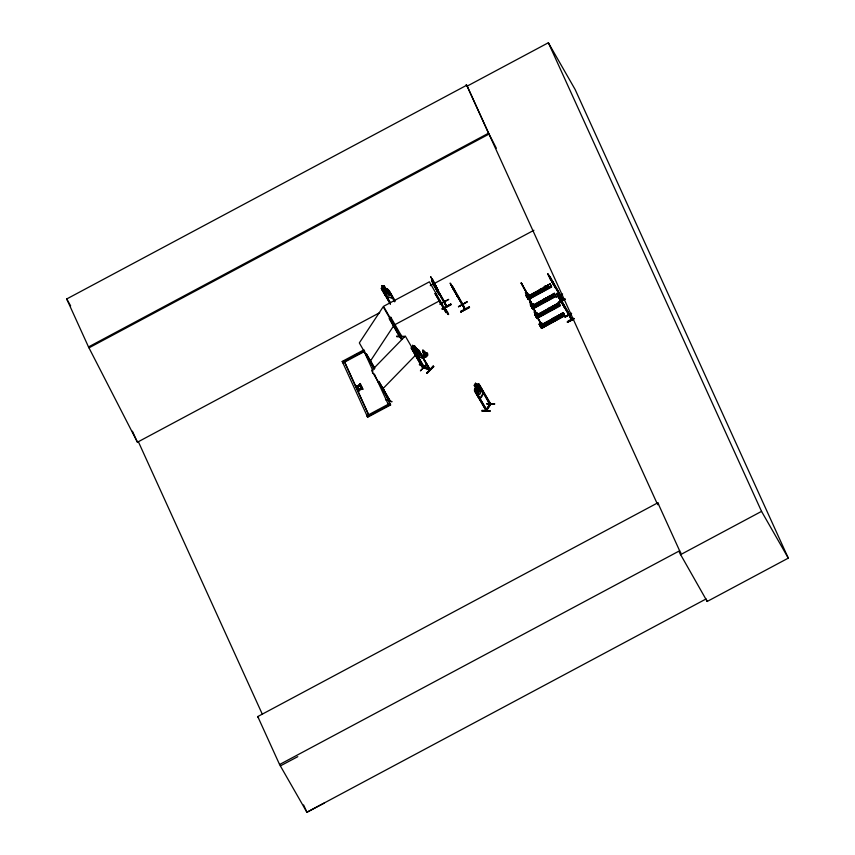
<?xml version="1.0" encoding="UTF-8"?>
<svg xmlns="http://www.w3.org/2000/svg" width="855" height="855" viewBox="0 0 855 855"><rect width="100%" height="100%" fill="white"/><g stroke="black" fill="none" stroke-linecap="round" stroke-linejoin="round"><path stroke-width="1.28" d="M432.78 280.419L430.802 276.956M432.277 280.098L432.32 279.275L432.876 280.226M432.78 280.835L435.612 285.805M438.337 291.341L436.82 288.627L438.337 291.341L438.38 290.518M482.498 390.275L483.353 393.247C479.602 403.507 477.817 395.641 474.472 390.767L474.525 389.164L478.031 383.991L478.96 384.098L490.503 404.159L487.265 409.053M474.621 390.724L475.647 387.732L474.162 385.423L475.626 383.2L477.026 385.658L478.052 384.098M486.41 409.534L486.335 410.881L475.412 392.103L475.818 391.483L486.826 410.272C484.828 412.912 493.517 401.38 489.669 404.009M423.909 367.96L430.012 369.894L418.565 349.813L416.022 348.391L414.654 346.104L412.602 345.441L414.728 346.029L417.422 349.556L419.88 353.852L419.901 355.359L417.988 354.74L415.904 352.57L412.666 345.367M424.337 367.201L424.443 368.088M424.657 367.864L416.471 353.564M430.236 369.638C413.393 365.47 434.105 369.178 429.05 369.029M422.712 350.539L427.073 354.205L426.399 355.413L424.198 355.926L422.712 350.539L424.198 355.926M422.755 350.603L427.073 354.205M423.92 355.509L424.593 354.301L422.819 350.347M433.816 283.091L444.461 302.446L437.931 290.946M432.662 281.915L446.823 306.699L445.904 305.684L446.438 306.015M462.523 304.423L462.619 303.696L463.26 304.786M464.639 309.018L465.238 309.296L462.94 304.455M560.933 295.659L560.335 295.499M562.355 299.934L562.985 300.137L560.816 295.242M569.12 314.726L568.885 314.223L569.494 314.522M571.525 319.845L569.28 314.907M569.665 314.822L569.398 315.41M559.191 298.192L571.546 319.898L570.905 318.659M372.534 372.62L372.513 373.229M482.092 411.063L482.135 410.336L490.043 411.009L482.102 411.095L489.797 411.308M489.808 410.699L482.273 410.774L489.958 410.966M412.42 347.942L412.591 347.216L414.098 347.761M412.484 347.878L412.666 347.301M401.284 335.459L400.375 335.94M446.374 311.338C443.67 311.851 448.672 311.102 445.733 312.353M381.362 288.53L381.597 287.708L388.288 289.492L394.689 300.778M423.813 367.96L424.508 368.11L413.382 348.979L424.304 368.131M399.606 336.752L400.055 336.068M401.412 335.609L400.3 335.694L400.696 336.902L389.688 318.124L389.292 318.733L399.948 337.501L400.29 336.165M400.653 336.902L400.354 337.372M388.672 400.087C390.511 398.473 387.315 400.183 388.886 400.557M485.651 410.144L486.442 409.438M486.121 410.721L474.557 390.767M490.364 403.56L489.926 404.169M490.043 404.843L479.388 386.075L479.794 385.455L490.813 404.094L490.097 404.693M531.853 304.647L531.928 304.487M536.171 313.86L536.341 314.522L536.192 313.871M385.509 399.371L392.05 401.732L385.626 399.787M400.311 336.218L399.948 337.501L400.439 336.742L383.179 306.763L359.324 342.919L374.212 368.922M401.487 335.972C400.279 337.447 402.62 334.348 400.429 335.887M401.583 336.186L400.738 336.389M446.663 312.096L445.85 312.545L446.599 311.893M374.885 368.313L366.229 353.671L365.833 354.28L374.479 368.922M366.1 354.291L366.496 353.681M389.292 318.733L389.955 318.124M396.72 336.635L404.682 336.496L396.549 336.229M370.033 361.622L393.888 325.456M423.14 354.686C426.474 363.311 431.326 347.034 423.182 354.75M474.333 385.434L475.701 383.361M475.679 392.103L476.085 391.494M479.388 386.075L480.061 385.466M479.815 398.334L483.193 393.225M486.837 403.945L494.767 403.859L487.051 403.539M486.121 410.795L486.858 410.144L475.818 391.483M389.249 399.467L388.459 399.926M423.877 367.992L411.8 347.408L411.234 347.985L422.092 366.827C420.874 366.293 423.086 364.465 421.75 366.132M389.634 400.215L378.936 381.426L378.145 381.939L378.712 381.351L389.709 400.055L389.004 400.771L371.636 370.578L405.291 336.047L422.723 366.164L421.975 366.613M444.365 301.526L444.205 301.131M444.739 302.232L434.03 283.539M446.823 306.614L444.525 301.783M560.239 295.221L560.292 294.505L560.538 294.975M562.237 299.603L562.355 298.929L562.953 300.094L547.777 273.899L552.758 282.92M569.28 315.035L557.717 294.943M570.916 318.787L571.888 319.706L556.669 293.457L561.649 302.478M384.184 286.019L389.474 293.693L389.367 295.36L387.197 295.018L384.974 292.998L382.516 288.701L383.243 288.114L381.8 285.73L384.184 286.019L385.445 288.392M382.912 289.663L382.089 289.802L390.286 303.098M392.349 297.829L386.823 297.048L384.803 294.654L386.888 296.984L392.349 297.829L391.836 295.67L386.962 288.691M394.871 300.554L389.207 290.657L388.384 290.786L394.679 301.783M490.375 404.223L490.15 403.4M531.96 305.021C532.547 307.896 527.182 297.358 531.201 304.444M535.946 314.736L534.172 311.776L542.401 326.012L535.914 314.79L536.395 313.967M486.431 410.25L486.132 409.502M399.306 333.653L401.861 339.007L401.38 339.264L399.413 334.027M401.369 339.253L401.861 339.007M355.904 386.332L361.002 385.21L361.398 385.979L358.779 386.353L356.856 388.405L360.244 383.532L358.341 385.562L355.691 385.936L356.086 386.706L358.202 386.385L356.086 386.706M357.379 389.57L362.477 388.448L362.873 389.217L360.254 389.591L358.33 391.643L361.718 386.781L359.816 388.801L357.166 389.175L357.561 389.944L359.666 389.634L357.561 389.944M357.978 386L356.45 387.614L356.856 388.405M358.929 385.52L360.425 383.938L359.143 385.915M356.674 387.999L358.202 386.385M359.453 389.239L357.924 390.853L358.33 391.643M358.149 391.248L359.666 389.634M360.393 388.758L361.9 387.176L360.618 389.153M411.447 348.06L412.014 347.472M419.848 364.679L419.303 364.69L426.175 366.688M388.854 400.642C390.425 398.847 388.897 401.882 388.811 399.98M422.156 366.752L422.723 366.164M412.591 347.216L417.326 348.904M412.334 347.899L417.892 356.428L422.712 358.053L417.817 356.492M413.991 347.664L412.602 345.441M418.448 349.887L430.076 369.916L429.445 369.798L418.95 350.785L430.311 369.649L429.659 369.478M415.861 354.066L417.881 356.482M419.516 350.967L418.736 351.01M382.345 389.282L416 354.74M422.103 355.99L422.637 358.117M426.72 364.422L420.414 370.856L426.848 364.145M429.103 369.2L424.443 367.394M433.122 366.175L427.03 373.037L433.677 366.656L433.154 366.197L433.688 366.677M433.175 366.218L426.869 372.695M427.094 373.015L433.325 366.474M427.03 373.037L433.399 366.538M427.35 373.111L433.656 366.635M446.267 306.314L446.524 306.86L444.205 302.029M401.615 336.197L390.81 317.28L390.115 317.868L390.81 317.28M422.381 366.143L422.113 365.416M389.1 399.306L389.485 399.98M451.44 285.527L450.959 284.234L453.428 289.439M549.156 276.336L548.675 275.032L550.353 278.954L548.686 275.673M527.567 295.018L527.193 295.958L525.365 292.421L526.904 295.018M527.578 295.103L527.941 295.338M536.32 314.127L536.448 314.426M526.584 295.541L533.424 306.763L525.547 292.325L533.606 306.656L527.108 295.435M535.251 314.533L535.679 314.362M446.695 312.107L429.381 281.829L383.532 306.336L400.845 336.613M486.837 403.827L494.521 404.233M523.196 286.233L521.251 282.887L529.309 297.23L522.822 285.998M522.619 285.581L521.08 282.994L524.307 288.562M526.274 295.691C527.417 298.096 524.714 292.068 527.621 298.042M526.285 295.456L528.647 294.173L530.292 297.422M526.22 295.969L526.295 295.125M524.136 288.659L529.127 297.326L528.518 295.584M540.488 292.132L539.313 289.663L541.803 288.627M544.945 289.727L543.759 287.259C546.719 282.268 548.995 293.404 546.121 285.976M547.692 285.121L549.006 287.836L547.692 285.121L550.043 283.849L550.641 284.993M529.298 295.338L526.937 296.621L528.272 299.303L551.454 286.639L550.267 284.202M527.45 297.626L526.969 296.674L549.402 284.512M528.219 296.215L547.97 285.517M527.193 297.102L548.194 285.998M528.593 296.952L548.322 286.254M548.344 286.307L527.375 297.732L528.262 299.303M527.471 297.925L529.822 296.642M551.486 286.714L551.154 286.072L551.635 287.013L528.411 299.603L527.941 298.651L548.835 287.323M551.24 286.179L528.027 298.823L526.082 295.242M528.166 299.143L551.411 286.543M530.57 305.117L532.932 303.611L530.827 305.609L530.378 304.669L531.906 307.469M530.955 305.759L530.613 305.192L530.966 305.791M531.885 304.519L532.238 304.775M531.778 305.096L529.833 301.762L537.891 316.094L531.404 304.872M544.785 301.569L543.598 299.1L546.099 298.064M549.231 299.165L548.055 296.685L550.545 295.659M553.164 297.027L551.977 294.558L554.339 293.276L554.959 294.473M553.687 293.949L531.254 306.111L532.569 308.73L555.675 295.926M532.505 305.641L552.255 294.943M552.49 295.424L531.575 306.753L552.383 295.21L531.543 306.721L530.378 304.669M532.879 306.389L552.619 295.691M531.671 307.159L553.794 295.103M531.767 307.362L534.119 306.079M531.244 305.641L530.837 304.968L532.889 307.426M553.121 296.76L532.227 308.142L531.233 306.047L533.584 304.775L534.589 306.86M555.697 295.98L532.462 308.57L530.848 305.609M555.739 296.065L532.227 308.089L532.708 309.04L555.91 296.407L555.547 295.67M535.262 315.228L534.877 313.988L536.203 316.906M534.984 314.779L537.229 313.037L537.923 314.255M534.963 314.512L537.229 313.037M532.718 307.522L537.71 316.19L537.1 314.448M549.07 311.006L547.895 308.527L550.385 307.501M554.703 304.84C558.593 307.415 552.02 310.985 552.341 306.122L554.842 305.085M558.625 302.713C562.526 305.288 555.953 308.847 556.274 303.995L558.625 302.713L559.245 303.899M534.664 314.106L536.748 318.007L559.972 305.363L536.844 318.167L535.519 315.484L537.88 314.202L539.11 316.735L538.319 315.324M536.032 316.489L535.551 315.548L558.839 303.044L536.801 315.078M537.175 315.826L558.069 304.498M535.957 316.596L558.091 304.54M536.053 316.788L538.404 315.516M559.822 305.053L560.217 305.887L537.004 318.477L536.523 317.526L557.417 306.197M536.523 317.526L557.481 306.282M539.687 324.943L539.387 323.917L540.713 326.824M539.387 324.237L541.739 322.955L542.433 324.173M539.473 324.43L541.739 322.955M541.076 324.195C540.381 323.917 540.574 324.921 539.644 324.323M541.439 324.462L534.396 311.712L542.22 326.108M554.756 317.173C558.657 319.749 552.084 323.308 552.405 318.455L554.895 317.419M559.213 314.768C563.114 317.333 556.541 320.903 556.851 316.04L559.352 315.003M563.135 312.631C567.036 315.206 560.463 318.765 560.784 313.913L563.135 312.631L563.755 313.828L555.632 318.231L563.755 313.817M541.226 324.836L563.274 312.877M541.311 324.996L563.37 313.037M561.19 314.565L541.45 325.263L562.419 314.106M539.184 324.024L540.916 326.717M541.546 325.477L563.509 313.304M542.84 325.114L553.292 319.449M540.478 326.514L553.313 319.492M540.563 326.706L542.925 325.434M564.343 315.014L564.728 315.805L541.514 328.395L564.578 315.484L541.354 328.085L541.033 327.444L561.927 316.115M541.033 327.444L563.199 315.645M435.12 293.607L435.89 293.19L435.195 293.789L446.021 312.481L435.195 293.789M448.586 299.4L440.004 304.017M440.058 304.124L448.64 299.507M442.516 309.371L442.163 308.708L450.745 304.081L451.098 304.743L442.495 309.328M442.195 308.773L450.767 304.113M445.337 309.061C450.713 319.781 448.512 312.022 445.562 309.446L447.892 314.416L448.362 314.138M262.164 713.882L138.328 441.64L137.388 442.142L88.514 346.948L66.701 298.972L466.745 85.211L657.1 503.456M467.247 86.088L548.365 42.75L575.137 89.497L788.299 558.123L707.192 601.46L679.33 552.341M88.514 346.948L488.568 133.188L466.745 85.211M89.016 347.825L489.071 134.064L496.328 148.214M432.224 280.013L432.758 281.103M434.522 285.987L431.529 280.483L432.406 281.968M379.673 312.684L137.42 442.206L132.418 431.209M430.3 285.634L533.905 230.273M433.592 284.426L435.676 287.088L433.763 284.459L434.009 285.025M433.859 284.405L437.846 292.41M435.676 288.402L434.319 285.752M438.305 292.987L439.513 294.783L434.981 286.714M436.488 288.883L435.633 287.002L439.577 294.922M436.83 288.648L430.717 276.71M436.723 288.787L435.548 287.056M437.129 291.138L434.5 285.88L438.369 292.816L435.441 288.114M437.675 290.989L436.2 288.092L439.417 294.836M451.098 284.587L465.238 309.382L450.147 283.048L450.916 284.875M452.274 285.741L463.218 304.936M439.63 295.018L437.803 292.335M394.241 325.028L440.09 300.533M456.965 295.616C463.378 306.539 444.814 272.809 453.545 289.076L452.765 287.879L456.078 293.778L454.155 290.134L455.02 291.459L454.785 290.946M388.501 400.375L390.596 404.981L367.671 417.229L342.214 361.43L363.995 349.791M344.843 360.789L342.556 362.018L342.214 361.43M355.167 355.274L357.454 354.055M364.444 350.764L342.663 362.402L342.994 362.99M344.138 362.37L364.775 351.352M466.99 301.89L458.515 306.763L466.894 301.772M458.462 306.656L467.054 302.061M464.543 308.858L464.297 308.431M460.599 311.434L469.16 306.774L469.513 307.437L460.888 311.99L469.481 307.394M548.814 275.385L560.634 295.894M550 276.539L560.933 295.745M550.321 278.901L555.643 288.188L549.444 276.421L551.742 280.771M552.351 281.552L555.579 288.082M427.895 355.092L424.219 357.048M563.573 305.983L557.578 294.59L558.091 296.119M556.178 297.454L562.622 294.002M569.879 315.206L558.892 296.097C557.877 295.958 558.956 296.824 560.314 299.635M557.407 294.9L559.95 299.849M564.728 298.716L558.315 302.232L558.625 302.83M564.952 299.111L558.465 302.488M565.037 299.314L558.604 302.788L565.08 299.389M561.34 301.056L562.793 303.91L558.486 296.311M374.105 412.58L378.69 410.133M386.716 405.847L390.158 404.009L389.816 403.421L366.891 415.68L367.223 416.257M382.666 387.678L390.265 404.394L367.329 416.642L367.671 417.229M571.354 313.283L564.909 316.735L571.578 313.678M571.45 313.4L565.134 317.12M565.07 317.013L571.514 313.561M573.63 318.284C564.418 322.153 565.657 324.13 573.972 318.947M573.855 318.669L567.41 322.143L573.855 318.691M324.334 803.016L306.902 812.25L279.574 764.53L257.761 716.565L657.816 502.804L658.596 504.172L657.655 504.674M279.574 764.53L679.629 550.77L657.816 502.804M680.42 554.724L761.538 511.376L548.365 42.75M705.781 599.12L306.902 812.25L303.589 804.961M280.365 765.898L297.786 756.664M400.268 337.436L389.559 318.744M526.862 296.108L526.648 295.595L526.926 296.183M531.19 305.598L530.88 305.053M535.508 315.014L535.177 314.522M446.107 311.231L445.551 311.808M462.961 304.38L464.938 309.542L450.467 283.892M396.688 336.485L404.468 336.731M477.945 383.991L478.928 384.205M478.886 384.098L482.444 390.329M475.476 387.732L475.273 389.613L477.731 393.899L479.516 394.625L480.884 392.552L480.574 389.602L478.105 385.306L476.94 385.658L475.615 383.35M424.027 367.458L423.834 366.955M384.098 286.158L381.929 285.816L383.297 288.039M389.207 290.657L388.565 290.55L394.871 301.548M426.795 353.788L423.075 350.24M424.272 367.148L423.952 367.415M429.445 369.734L428.986 369.007M432.705 282L434.137 285.591M423.193 350.422L426.934 354.804M530.517 305.406L530.581 304.562M539.473 324.676L541.258 327.925L540.029 325.402L542.391 324.12L543.62 326.653L542.829 325.242M559.106 303.6L535.775 316.029M531.34 306.229L531.735 307.063M540.146 325.627L540.542 326.407M434.885 286.585L434.051 284.907M434.629 286.521L434.19 285.495L434.81 286.885M436.445 289.685L437.685 291.491L434.222 285.709M534.877 314.608L535.209 315.185L534.941 314.693M539.986 324.986L539.665 324.387L539.986 324.953M422.947 350.272L424.155 352.057M423.107 350.518L426.399 355.413M553.132 283.742L553.805 284.758L552.929 283.048M562.024 303.301L562.708 304.327L562.013 302.788M455.405 292.944L456.314 294.205M436.98 290.273L437.653 291.299L436.958 289.77M561.275 301.099L561.639 301.815L560.762 300.49L562.686 304.134L560.581 300.137M454.732 290.839L456.175 293.543M526.595 296.3L526.306 295.68L528.647 294.173M564.567 307.586L562.857 303.824M456.869 295.67L457.917 297.39M433.346 283.732L432.983 282.973L435.024 286.767M433.025 283.058L431.529 280.483M549.22 276.603L547.873 273.846M435.612 286.233L436.82 288.327L435.612 285.656M761.538 511.376L788.299 558.123M466.146 84.581L467.471 86.9M488.568 133.188L489.071 134.064M550.299 278.623L562.654 300.34L560.388 295.477M559.095 296.557L569.825 315.174M551.593 297.882L550.406 295.413M542.85 290.86L541.664 288.392M547.136 300.297L545.96 297.818M551.432 309.724L550.246 307.255M679.629 550.77L680.933 553.046M532.932 303.611L534.813 307.298L534.022 305.887M534.867 314.319L536.406 316.799M452.573 287.825L464.703 309.04M460.567 311.37L460.909 312.032M433.517 283.251L436.67 288.755M446.524 306.86L433.453 283.636L436.606 289.46M490.054 404.03L490.31 404.853L479.655 386.086M385.434 294.067L390.468 302.862M382.271 289.567L390.457 303.867M390.275 304.102L381.33 288.413L384.803 294.654M411.234 347.985L421.878 366.752M366.229 353.671L373.966 367.18M364.251 351.629L363.92 351.042L373.058 370.995M390.265 404.394L390.596 404.981M388.149 404.319L388.48 404.896L374.383 374.052M360.244 383.532L360.65 384.323M361.002 385.21L361.398 385.979M361.718 386.781L362.114 387.572M362.477 388.448L362.873 389.217M358.341 385.562L358.779 386.353M359.816 388.801L360.254 389.591M66.701 298.972L70.655 305.887M257.761 716.565L258.541 717.933M523.014 286.329L528.347 295.68M531.596 305.192L536.929 314.544M534.845 314.929L534.877 313.988M539.43 324.964L539.387 323.917M540.894 324.163L541.033 324.13M469.342 307.095L460.77 311.733M551.689 280.568L553.794 284.576L551.87 280.932L552.736 282.257L552.501 281.744M453.973 289.77L456.089 293.96M549.861 277.864L550.663 279.446M558.753 297.422L559.565 299.004M422.99 350.593L425.63 355.872M550.043 283.849L551.229 286.318M554.339 293.276L555.654 296.001M541.61 324.366L542.401 326.012M527.46 297.166L527.824 297.925M531.757 306.603L532.12 307.362M399.381 334.059L401.711 339.029M706.08 599.034L707.192 601.46M569.548 314.811L571.845 319.61M562.761 303.867L564.482 307.64M556.765 293.415L557.973 296.001M454.336 290.593L455.031 292.121M451.878 286.297L452.733 288.103M437.739 290.903L439.513 294.783M370.878 361.633L371.978 364.048M382.997 388.266L385.744 394.326M369.991 359.837L373.849 368.313M422.862 350.625L424.828 356.065M422.733 350.443L424.069 354.911M422.028 355.958L422.712 358.053M391.75 295.648L392.285 297.903M386.033 289.204L386.022 291.053L382.901 288.648L385.862 291.502C384.301 293.906 387.881 295.574 386.642 292.079L389.933 294.633L386.834 291.662L386.855 289.343L386.033 289.204M417.475 353.756L416.748 353.51L416.599 351.298L413.809 348.252L416.706 350.913C415.487 347.686 418.629 349.727 417.454 351.587L420.371 354.761L417.326 351.95L417.475 353.756M477.614 386.193L478.031 389.538C475.476 386.984 474.493 390.703 478.02 390.553L478.608 394.754L478.586 390.596C481.183 393.439 482.316 389.431 478.618 389.613L478.031 385.605L477.614 386.193M475.594 384.109L474.717 385.445L475.156 386.204L476.032 384.878L475.594 384.109M477.379 386.417L476.011 388.501L478.469 392.787L479.837 390.714L477.379 386.417M489.765 404.351L486.292 409.63L489.765 404.351M435.89 287.504L435.794 288.114L435.89 287.504M450.927 304.401L442.388 309.115L450.927 304.401M432.865 280.184L438.337 290.647L432.865 280.184M454.294 290.176L454.208 290.786L454.294 290.176M552.02 280.974L551.924 281.594L552.02 280.974M560.912 300.543L560.816 301.152L560.912 300.543M383.927 286.478L382.527 286.254L384.365 287.248L383.927 286.478M385.851 289.225L383.681 288.883L386.139 293.18L388.309 293.511L385.851 289.225M414.515 346.425L413.275 346.029L414.953 347.194L414.515 346.425M416.385 349.225L414.472 348.605L416.93 352.901L418.854 353.521L416.385 349.225M344.672 362.093L344.33 361.505L368.9 415.37L344.672 362.093M553.922 319.781A1.079 0.609 -29.8 0 0 555.13 318.53A1.079 0.609 -29.8 0 0 553.474 318.829A1.079 0.609 -29.8 0 0 553.922 319.781M553.816 319.588A1.079 0.609 -29.8 0 0 555.013 318.338A1.079 0.609 -29.8 0 0 553.356 318.637A1.079 0.609 -29.8 0 0 553.816 319.588M549.412 309.863A1.079 0.609 -29.8 0 0 550.609 308.612A1.079 0.609 -29.8 0 0 548.953 308.912A1.079 0.609 -29.8 0 0 549.412 309.863M549.295 309.67A1.079 0.609 -29.8 0 0 550.502 308.42A1.079 0.609 -29.8 0 0 548.846 308.719A1.079 0.609 -29.8 0 0 549.295 309.67M545.116 300.426A1.079 0.609 -29.8 0 0 546.324 299.175A1.079 0.609 -29.8 0 0 544.667 299.474A1.079 0.609 -29.8 0 0 545.116 300.426M545.009 300.233A1.079 0.609 -29.8 0 0 546.206 298.983A1.079 0.609 -29.8 0 0 544.55 299.282A1.079 0.609 -29.8 0 0 545.009 300.233M540.83 290.999A1.079 0.609 -29.8 0 0 542.027 289.749A1.079 0.609 -29.8 0 0 540.371 290.048A1.079 0.609 -29.8 0 0 540.83 290.999M540.713 290.796A1.079 0.609 -29.8 0 0 541.92 289.546A1.079 0.609 -29.8 0 0 540.264 289.845A1.079 0.609 -29.8 0 0 540.713 290.796"/></g></svg>
